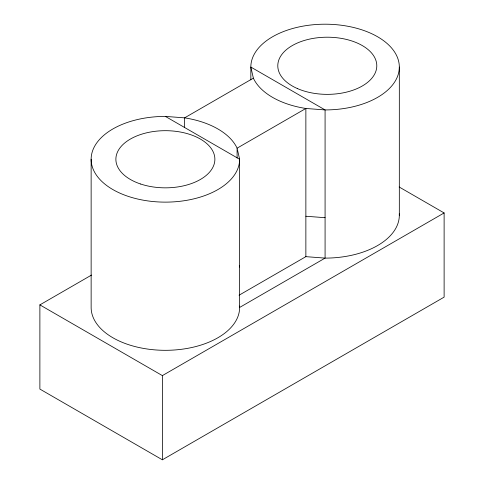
<?xml version="1.0" encoding="UTF-8"?>
<svg xmlns="http://www.w3.org/2000/svg" width="484" height="484" viewBox="0 0 484 484"><rect width="100%" height="100%" fill="white"/><g stroke="black" fill="none" stroke-linecap="round" stroke-linejoin="round"><path stroke-width="0.73" d="M399.324 215.247L399.324 67.064A74.246 42.864 0 0 1 325.079 109.928L305.864 108.47A74.246 42.864 0 0 1 253.362 78.16L184.598 117.86L165.383 116.402A74.246 42.864 0 0 0 91.137 159.266L91.137 307.449A74.246 42.864 0 0 0 165.383 350.313A74.246 42.864 0 0 0 239.628 307.449L325.079 258.111A74.246 42.864 0 0 0 399.282 213.855M399.161 186.987L444.118 212.942L444.118 297.14L162.376 459.8L39.882 389.075L39.882 304.884L91.524 275.069M239.06 295.216L305.864 256.653L325.079 258.111L325.079 109.928L250.833 67.064L250.833 79.878M39.882 304.884L162.376 375.608L444.118 212.942M305.864 216.239L325.079 217.697M165.383 116.402L239.628 159.266L239.628 307.449L239.308 306.057M253.362 78.16L250.833 67.064A74.246 42.864 0 0 1 325.079 24.2A74.246 42.864 0 0 1 399.324 67.064M239.308 265.643L239.628 267.035M305.864 256.653L305.864 108.47L237.093 148.171A74.246 42.864 0 0 0 184.598 117.86L184.598 127.655M237.093 157.966L237.093 148.171L239.628 159.266A74.246 42.864 0 0 1 165.383 202.131A74.246 42.864 0 0 1 91.137 159.266M162.376 375.608L162.376 459.8M140.632 184.011A49.495 28.574 0 0 0 214.878 159.266A49.495 28.574 0 0 0 140.632 134.516A49.495 28.574 0 0 0 140.632 184.011M297.376 88.548A49.495 28.574 0 0 0 376.401 69.363A49.495 28.574 0 0 0 308.108 39.44A49.495 28.574 0 0 0 297.376 88.548"/></g></svg>
